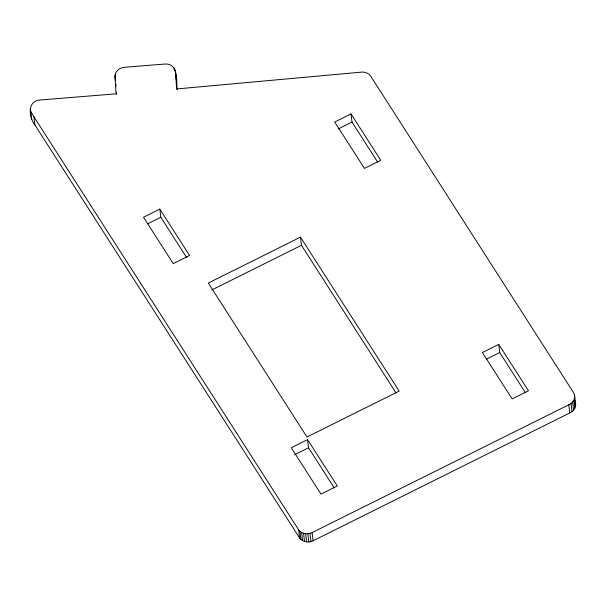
<?xml version="1.0" encoding="UTF-8"?>
<svg xmlns="http://www.w3.org/2000/svg" width="606" height="606" viewBox="0 0 606 606"><rect width="100%" height="100%" fill="white"/><g stroke="black" fill="none" stroke-linecap="round" stroke-linejoin="round"><path stroke-width="0.91" d="M575.488 403.028C576.503 407.217 573.594 411.345 569.807 412.928L313.105 540.779C308.651 542.991 302.576 542.105 299.569 537.939L34.928 125.018C29.399 117.95 26.8 102.384 38.542 100.134L116.094 93.824L114.951 76.189C115.072 71.197 119.844 67.546 124.571 67.266L164.832 64.047C178.618 63.13 176.369 80.962 177.111 89.832M30.3 108.951L30.709 111.375L33.959 116.852L298.599 529.765C301.599 533.931 307.674 534.818 312.128 532.606L568.829 404.763C573.299 403.02 576.291 397.483 573.799 393.029L370.387 75.674C368.425 73.296 365.282 72.061 362.229 72.061L176.626 88.953L175.475 71.637M159.848 209.115L143.524 217.243L173.248 263.625L189.572 255.49L159.848 209.115L160.825 217.281L186.512 257.376M351.025 113.898L334.701 122.033L364.426 168.407L380.75 160.279L351.025 113.898L352.003 122.071L377.697 162.158M147.758 223.788L160.825 217.281M338.125 128.98L352.003 122.071M300.478 237.135L208.297 283.04L306.977 437.017L399.157 391.105L300.478 237.135L301.455 245.309L396.059 392.93M211.812 289.948L301.455 245.309M307.568 439.608L291.244 447.743L320.968 494.117L337.292 485.989L307.568 439.608L308.545 447.781L334.239 487.868M498.753 344.397L482.421 352.525L512.146 398.907L528.47 390.772L498.753 344.397L499.723 352.571L525.417 392.658M294.667 454.689L308.545 447.781M486.663 359.07L499.723 352.571M574.776 401.202L575.253 402.422M175.99 77.901L176.444 79.803M574.511 394.854L575.7 404.914M574.465 398.612L575.442 406.785M573.753 400.399L574.723 408.573M572.609 402.036L573.587 410.209M571.064 403.46L572.041 411.633M568.829 404.763L569.807 412.928M312.128 532.606L313.105 540.779M310.007 533.409L310.984 541.582M307.825 533.78L308.795 541.953M305.644 533.735L306.621 541.908M303.561 533.295L304.53 541.469M301.636 532.477L302.614 540.65M299.955 531.295L300.932 539.461M298.599 529.765L299.569 537.939M175.02 69.728L175.232 71.546M175.452 73.356L175.884 76.992M174.104 68.023L174.323 69.834M115.223 74.243L115.435 76.061M114.951 76.189L115.488 80.727M33.959 116.852L34.928 125.018M30.709 111.375L31.679 119.549M115.92 84.363L116.041 86.219M116.466 92.71L116.587 94.566"/></g></svg>
